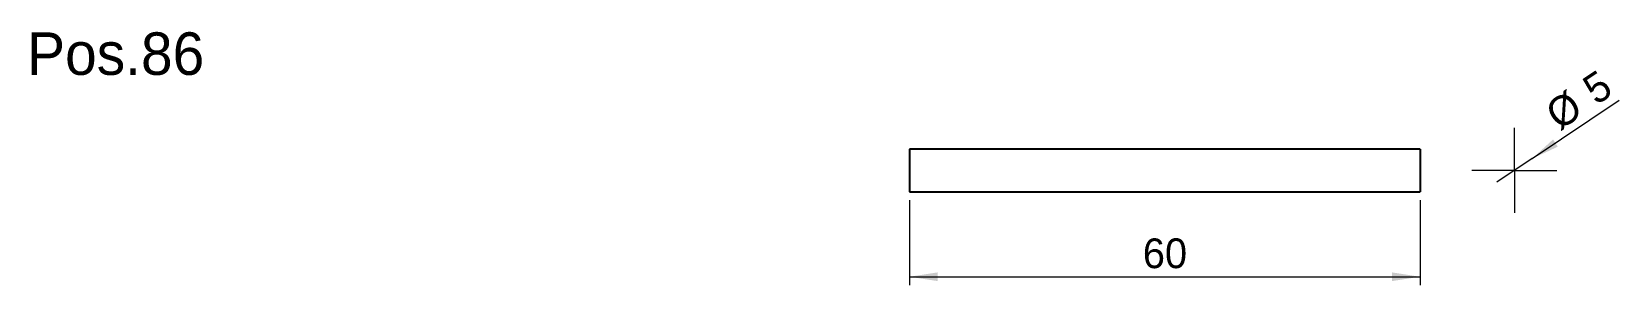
# Model space of a CAD drawing. Header units: metres. Extents: x 205 to 391, y 81 to 111.
import ezdxf

# ---------------------------------------------------------------- set-up
doc = ezdxf.new("R2010")
doc.units = ezdxf.units.M
doc.dimstyles.get("Standard").update_dxf_attribs({"dimtxt": 2.5, "dimasz": 2.5, "dimexe": 1.25, "dimexo": 0.625, "dimtad": 1, "dimcen": 2.5, "dimazin": 3, "dimtfac": 1, "dimtmove": 0, "dimatfit": 3})

# ---------------------------------------------------------------- blocks, each defined once
blk = doc.blocks.new('*D1')
at = {"color": 7, "linetype": 'Continuous', "lineweight": 18}
for p, q in [((307.74, 91.31), (307.74, 81.31)), ((367.74, 91.31), (367.74, 81.31)), ((307.74, 82.31), (367.74, 82.31))]:
    blk.add_line(p, q, dxfattribs=at)
for points in [[(307.74, 82.31), (311.04, 81.8), (311.04, 82.82)], [(367.74, 82.31), (364.44, 82.82), (364.44, 81.8)]]:
    blk.add_solid(points, dxfattribs=at)
at = {"color": 7, "linetype": 'Continuous', "lineweight": 18, "insert": (335.16, 86.82), "char_height": 3.5, "attachment_point": 1}
blk.add_mtext('60', dxfattribs=at)
blk = doc.blocks.new('*D2')
at = {"color": 7, "linetype": 'Continuous', "lineweight": 18}
for q in [(391.14, 103.06), (376.74, 93.42)]:
    blk.add_line((380.9, 96.2), q, dxfattribs=at)
blk.add_solid([(380.9, 96.2), (383.92, 97.61), (383.36, 98.46)], dxfattribs=at)
at = {"color": 7, "linetype": 'Continuous', "lineweight": 18, "char_height": 3.5, "attachment_point": 1, "rotation": 33.8006}
for s, insert in [('5', (386.5, 105.34)), ('%%c', (382.14, 102.36))]:
    blk.add_mtext(s, dxfattribs=dict(at, insert=insert))
blk = doc.blocks.new('SW_CENTERMARKSYMBOL_13')
at = {"color": 0, "linetype": 'Continuous', "lineweight": 0}
for p, q in [((0, 2.5), (0, 5)), ((0, 0), (0, 2.5)), ((-2.5, 0), (-5, 0)), ((0, 0), (-2.5, 0)), ((0, 0), (0, -2.5)), ((0, 0), (2.5, 0)), ((2.5, 0), (5, 0)), ((0, -2.5), (0, -5))]:
    blk.add_line(p, q, dxfattribs=at)

msp = doc.modelspace()

# ---------------------------------------------------------------- linework, layer by layer
at = {"color": 7, "linetype": 'Continuous', "lineweight": 25}
for p, q in [((367.742, 97.309), (307.742, 97.309)), ((307.742, 97.309), (307.742, 92.309)), ((367.742, 97.309), (367.742, 92.309)), ((307.742, 92.309), (367.742, 92.309))]:
    msp.add_line(p, q, dxfattribs=at)

# ---------------------------------------------------------------- block references
at = {"color": 7, "linetype": 'Continuous', "lineweight": 0}
msp.add_blockref('SW_CENTERMARKSYMBOL_13', (378.82, 94.809), dxfattribs=at)

# ---------------------------------------------------------------- texts
at = {"insert": (204.074, 111.054), "char_height": 5, "attachment_point": 1}
msp.add_mtext('Pos.86', dxfattribs=at)

# ---------------------------------------------------------------- dimensions: what is measured, and where the dimension line sits
at = {"color": 7, "linetype": 'Continuous', "lineweight": 18}
dim = msp.add_diameter_dim_2p(p1=(376.742, 93.418), p2=(380.897, 96.199), dimstyle='Standard', dxfattribs=at)
dim.commit()
dim.dimension.update_dxf_attribs({"geometry": '*D2', "text_midpoint": (388.149, 101.054), "dimtype": 163})
dim = msp.add_linear_dim(base=(367.742, 82.309), p1=(307.742, 92.309), p2=(367.742, 92.309), dimstyle='Standard', dxfattribs=at)
dim.commit()
dim.dimension.update_dxf_attribs({"geometry": '*D1', "text_midpoint": (337.742, 82.309), "dimtype": 160})

doc.saveas('drawing.dxf')
